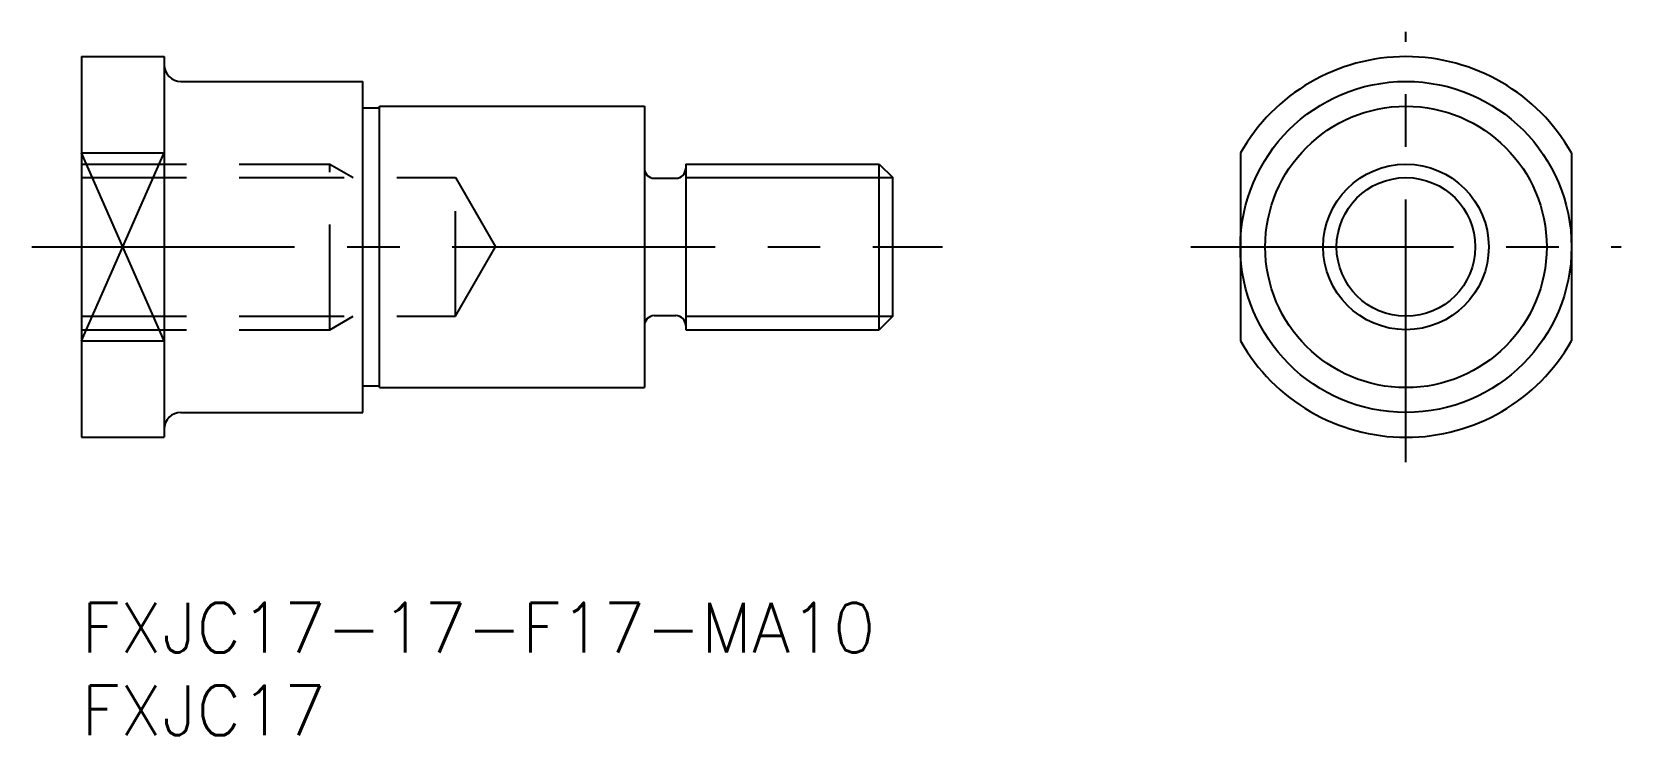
# Model space of a CAD drawing. Extents: x -3 to 93, y -8 to 34.5.
import ezdxf

# ---------------------------------------------------------------- set-up
doc = ezdxf.new("R2010")
doc.units = 0
doc.header["$LTSCALE"] = 0.5
doc.linetypes.add('CENTER', pattern=[50.8, 31.75, -6.35, 6.35, -6.35])
doc.linetypes.add('DASHED', pattern=[19.05, 12.7, -6.35])
for name, color, linetype in [('MSM_CENTER', 1, 'CENTER'), ('MSM_CONTINUOUS', 7, 'CONTINUOUS'), ('MSM_DASHED', 4, 'DASHED'), ('MSM_NARROW', 5, 'CONTINUOUS'), ('MSM_PART_NUMBER', 7, 'CONTINUOUS')]:
    doc.layers.add(name, color=color, linetype=linetype)
doc.styles.get("Standard").update_dxf_attribs({"font": 'txt.shx', "height": 3, "bigfont": 'bigfont.shx'})

# ---------------------------------------------------------------- blocks, each defined once
blk = doc.blocks.new('*U14')
at = {"layer": 'MSM_PART_NUMBER'}
blk.add_text('FXJC17-17-F17-MA10', height=3, dxfattribs=at).set_placement((0, -3))
blk = doc.blocks.new('*U15')
at = {"layer": 'MSM_PART_NUMBER'}
blk.add_text('FXJC17', height=3, dxfattribs=at).set_placement((0, -8))

msp = doc.modelspace()

# ---------------------------------------------------------------- linework, layer by layer
at = {"layer": 'MSM_CENTER'}
for p, q in [((80, 8.5), (80, 34.5)), ((-3, 21.5), (52, 21.5)), ((67, 21.5), (93, 21.5))]:
    msp.add_line(p, q, dxfattribs=at)
at = {"layer": 'MSM_CONTINUOUS'}
for p, q in [((0, 33), (0, 10)), ((0, 33), (5, 33)), ((5, 33), (5, 10)), ((6, 31.5), (17, 31.5)), ((17, 11.5), (17, 31.5)), ((17, 29.9), (18, 29.9)), ((18, 30), (34, 30)), ((18, 13), (18, 30)), ((34, 30), (34, 13)), ((0, 27.179), (5, 27.179)), ((70, 27.179), (70, 15.821)), ((90, 27.179), (90, 15.821)), ((36.5, 26.5), (48.188, 26.5)), ((36.5, 26.5), (36.5, 16.5)), ((48.188, 16.5), (48.188, 26.5)), ((48.188, 26.5), (49, 25.688)), ((34.6, 25.65), (35.9, 25.65)), ((49, 17.312), (49, 25.688)), ((34.6, 17.35), (35.9, 17.35)), ((49, 17.312), (48.188, 16.5)), ((36.5, 16.5), (48.188, 16.5)), ((0, 15.821), (5, 15.821)), ((17, 13.1), (18, 13.1)), ((18, 13), (34, 13)), ((6, 11.5), (17, 11.5)), ((0, 10), (5, 10))]:
    msp.add_line(p, q, dxfattribs=at)
for radius in [10, 8.5, 5]:
    msp.add_circle((80, 21.5), radius, dxfattribs=at)
for centre, radius, start, end in [((80, 21.5), 11.5, 29.59185, 150.40815), ((6, 32.5), 1, 180, 270), ((34.6, 26.25), 0.6, 180, 270), ((35.9, 26.25), 0.6, 270, 0), ((34.6, 16.75), 0.6, 90, 180), ((35.9, 16.75), 0.6, 0, 90), ((80, 21.5), 11.5, 209.59185, 330.40815), ((6, 10.5), 1, 90, 180)]:
    msp.add_arc(centre, radius, start, end, dxfattribs=at)
at = {"layer": 'MSM_DASHED'}
for p, q in [((0, 26.5), (15, 26.5)), ((15, 16.5), (15, 26.5)), ((15, 26.5), (16.406, 25.688)), ((0, 25.688), (22.582, 25.688)), ((22.582, 17.312), (22.582, 25.688)), ((22.582, 25.688), (25, 21.5)), ((22.582, 17.312), (25, 21.5)), ((0, 17.312), (22.582, 17.312)), ((15, 16.5), (16.406, 17.312)), ((0, 16.5), (15, 16.5))]:
    msp.add_line(p, q, dxfattribs=at)
at = {"layer": 'MSM_NARROW'}
for p, q in [((0, 15.821), (5, 27.179)), ((5, 15.821), (0, 27.179)), ((36.5, 25.688), (49, 25.688)), ((36.5, 17.312), (49, 17.312))]:
    msp.add_line(p, q, dxfattribs=at)
msp.add_circle((80, 21.5), 4.188, dxfattribs=at)

# ---------------------------------------------------------------- block references
at = {"layer": 'MSM_CONTINUOUS'}
for name in ['*U14', '*U15']:
    msp.add_blockref(name, (0, 0), dxfattribs=at)

doc.saveas('drawing.dxf')
